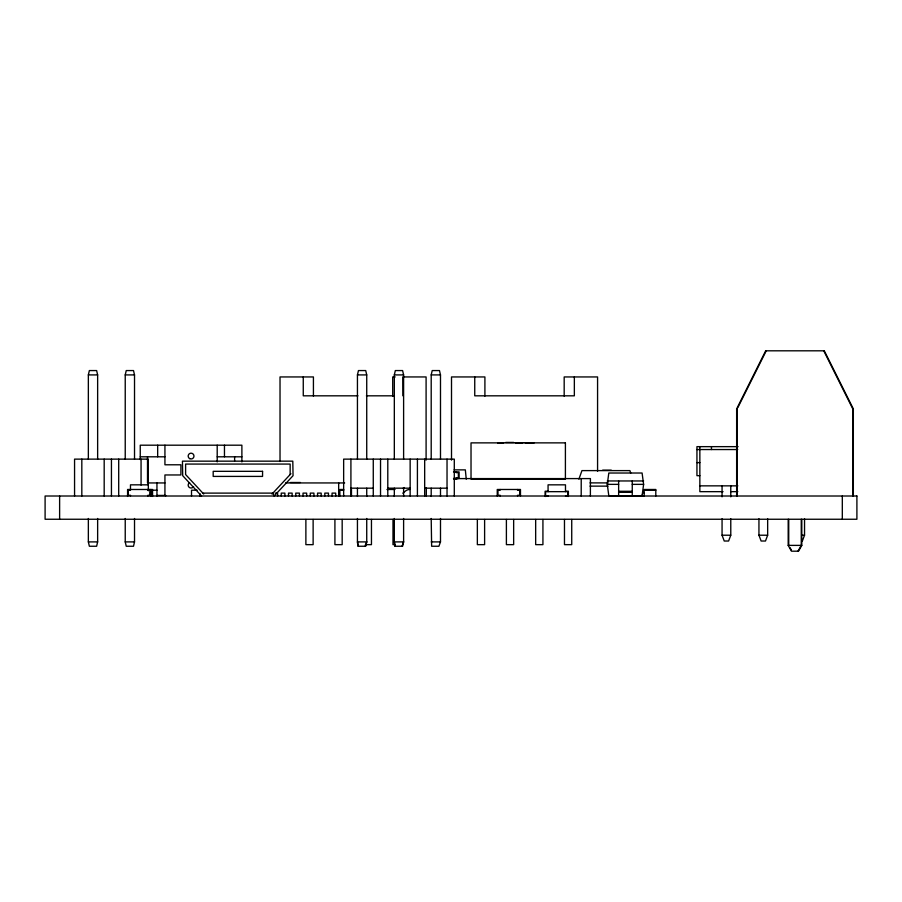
<?xml version="1.0" encoding="UTF-8"?>
<svg xmlns="http://www.w3.org/2000/svg" width="902" height="902" viewBox="0 0 902 902"><rect width="100%" height="100%" fill="white"/><g stroke="black" fill="none" stroke-linecap="round" stroke-linejoin="round"><path stroke-width="1.35" d="M643.611 484.363L642.089 495.717L608.805 495.717L607.283 484.363L608.805 473.02L642.089 473.02L643.611 484.363L632.257 484.363M88.351 459.129L88.351 374.916L89.366 370.564L96.627 370.564L97.641 374.916L97.641 459.129M125.231 459.129L125.231 374.916L126.246 370.564L133.507 370.564L134.522 374.916L134.522 459.129M97.641 518.481L97.641 541.899L96.627 546.251L89.366 546.251L88.351 541.899L88.351 518.481M134.522 518.481L134.522 541.899L133.507 546.251L126.246 546.251L125.231 541.899L125.231 518.481M357.44 459.129L357.44 374.916L358.455 370.564L365.716 370.564L366.731 374.916L366.731 459.129M394.321 459.129L394.321 374.916L395.335 370.564L402.596 370.564L403.611 374.916L403.611 459.129M431.201 459.129L431.201 374.916L432.216 370.564L439.477 370.564L440.492 374.916L440.492 459.129M578.904 479.188L581.948 470.607L629.867 470.607L630.735 473.065M365.141 546.251L366.731 541.899L366.731 518.481M402.021 546.251L403.611 541.899L403.611 518.481M440.492 518.481L440.492 541.899L438.902 546.251L431.641 546.251L431.201 518.481M730.778 518.763L730.778 535.213L728.602 541.02L724.238 541.02L722.062 535.213L722.062 518.763M767.658 518.763L767.658 535.213L765.482 541.02L761.119 541.02L758.943 535.213L758.943 518.763M802.363 541.02L804.539 535.213L804.539 518.763M737.802 407.659L766.226 350.81M797.988 551.19L801.258 545.383L801.258 519.327M801.799 519.327L801.799 545.383L798.529 551.19L791.449 551.19L788.19 545.383L788.19 519.327M272.043 494.037L290.929 473.708M402.799 493.214L405.438 491.06A6.99 6.99 0 0 1 409.858 489.482M403.183 488.219L403.622 487.881A10.621 10.621 0 0 1 404.119 487.531M88.351 374.916L97.641 374.916M125.231 374.916L134.522 374.916M357.44 374.916L366.731 374.916M394.321 374.916L403.611 374.916M431.201 374.916L440.492 374.916M395.189 376.946L392.708 376.946L392.708 396.147M357.97 395.82L303.264 395.82L303.264 376.946M366.392 395.82L394.445 395.82M505.718 442.431L513.666 442.431M738.084 446.648L696.942 446.648L696.942 475.681L699.851 475.681M696.942 449.546L737.723 449.546M140.25 456.807L164.931 456.807M217.202 456.807L241.883 456.807M696.942 462.613L699.851 462.613M454.112 469.874L465.342 469.874L466.255 479.188M602.66 470.167L611.285 470.167M453.503 471.904L459.084 471.904L459.084 478.443L453.503 478.443M454.473 478.59L590.415 478.59L590.382 496.01M453.898 479.165L456.795 479.165M607.283 480.958L643.611 480.958M290.399 482.502L300.456 482.502M164.931 482.942L147.511 482.942L147.511 456.807M285.562 482.942L344.654 482.942M607.283 484.363L618.637 484.363M147.905 484.836L130.474 484.836L130.474 490.203L128.298 490.203L128.298 495.288L130.474 495.288L130.474 496.01M699.851 485.851L737.813 485.851M590.032 486.133L607.982 486.133M350.912 488.174L373.27 488.174M387.792 488.174L410.151 488.174M424.673 488.174L447.031 488.174M343.718 489.482L339.851 489.482L339.851 496.01M386.981 489.482L395.031 489.482M156.948 490.203L147.905 490.203L147.905 489.482M197.132 490.203L191.517 490.203L191.517 496.01M339.851 490.203L343.718 490.203M644.186 490.203L655.799 490.203M548.066 491.218L545.158 491.218L545.158 496.45L548.066 496.01M565.486 491.218L568.395 491.218L568.395 496.45L565.486 496.01M618.637 491.286L632.257 491.286M723.054 491.658L699.851 491.658L699.851 446.648M730.778 491.658L737.813 491.658M618.637 492.312L632.257 492.312M202.849 493.112L272.911 493.112L274.174 496.01L293.049 475.681L292.8 461.159L182.452 461.159L182.7 475.681L201.574 496.01M275.2 493.112L277.613 493.112L277.647 496.01M156.948 495.435L165.652 495.435L165.652 496.01M722.062 535.213L730.778 535.213M758.943 535.213L767.658 535.213M802.047 535.213L804.539 535.213M88.351 541.899L97.641 541.899M125.231 541.899L134.522 541.899M431.201 541.899L440.492 541.899M365.4 544.65L371.455 544.65L371.455 519.473M395.414 544.65L392.99 544.65L392.99 519.473M788.19 545.383L801.799 545.383M590.032 482.886L607.982 482.908M203.705 494.037L185.609 474.542L185.609 464.068L290.151 464.068L290.151 474.542M790.039 547.706L791.336 550.028M823.763 350.81L852.796 408.888L852.796 496.01M395.335 546.251L394.321 541.899L394.321 518.481M358.455 546.251L357.44 541.899L357.44 518.481M335.724 496.01L335.691 493.112L332.06 493.112L332.06 496.01M328.463 496.01L328.441 493.112L324.81 493.112L324.81 496.01M321.202 496.01L321.18 493.112L317.549 493.112L317.549 496.01M313.941 496.01L313.919 493.112L310.288 493.112L310.288 496.01M306.68 496.01L306.657 493.112L303.027 493.112L303.027 496.01M299.43 496.01L299.396 493.112L295.766 493.112L295.766 496.01M292.169 496.01L292.135 493.112L288.505 493.112L288.505 496.01M284.908 496.01L284.874 493.112L281.244 493.112L281.244 496.01M853.337 496.01L853.337 408.888L824.304 350.81L765.674 350.81L736.641 408.888L736.641 496.01M842.31 496.01L842.31 519.248M788.731 519.327L788.731 545.383M737.182 408.888L737.182 496.01M730.778 485.851L730.778 496.822M722.062 485.851L722.062 496.822M711.464 446.648L711.464 449.546M655.799 496.01L655.799 489.482L644.186 489.482L644.186 496.01M632.257 480.958L632.257 495.717M618.637 480.958L618.637 495.717M597.575 471.374L597.575 376.946L564.178 376.946L564.178 396.147M581.226 478.59L581.204 496.01M574.348 376.946L574.348 395.82L474.745 395.82L474.745 376.946M571.733 519.473L571.733 544.65L564.472 544.65L564.472 519.473M567.956 496.01L567.956 491.658L545.597 491.658L545.597 496.01M565.486 491.658L565.486 484.836L548.066 484.836L548.066 491.658M542.925 519.473L542.925 544.65L535.664 544.65L535.664 519.473M534.164 442.871L525.144 442.871M522.754 442.871L515.425 442.871M520.477 496.01L520.477 489.482L497.25 489.482L497.25 496.01M517.568 489.482L517.568 490.203L519.755 490.203L519.755 495.288L517.568 495.288L517.568 496.01M513.655 519.473L513.655 544.65L506.394 544.65L506.394 519.473M503.643 442.871L497.588 442.871M500.148 489.482L500.148 490.203L497.972 490.203L497.972 495.288L500.148 495.288L500.148 496.01M484.904 396.147L484.904 376.946L451.507 376.946L451.507 460.099M484.611 519.473L484.611 544.65L477.35 544.65L477.35 519.473M456.187 471.904L456.187 472.637L458.363 472.637L458.363 477.722L456.187 477.722L456.187 478.443M454.292 496.01L454.292 459.129L343.651 459.129L343.651 496.01M447.031 459.129L447.031 496.01M440.492 488.174L440.492 496.438M431.201 488.174L431.201 496.438M426.308 487.971L426.308 496.01M426.094 460.099L426.094 376.946L402.788 376.946L402.867 395.82M424.673 459.129L424.673 496.01M417.412 459.129L417.412 496.01M410.151 459.129L410.151 496.01M403.611 488.174L403.611 496.438M394.321 488.174L394.321 496.438M387.792 459.129L387.792 496.01M380.531 459.129L380.531 496.01M373.27 459.129L373.27 496.01M366.731 488.174L366.731 496.438M357.44 488.174L357.44 496.438M351.464 489.482L351.464 496.01M350.912 459.129L350.912 496.01M342.174 519.473L342.174 544.65L334.913 544.65L334.913 519.473M338.667 482.942L338.667 496.01M313.422 396.147L313.422 376.946L280.026 376.946L280.026 461.508M313.129 519.473L313.129 544.65L305.879 544.65L305.879 519.473M241.883 461.948L241.883 445.193L140.25 445.193L140.25 459.546M234.621 456.807L234.621 460.933M224.463 445.193L224.463 456.807M217.202 445.193L217.202 461.914M199.94 493.687L199.94 496.01M164.931 445.193L164.931 464.789L180.907 464.789L180.907 474.959L164.931 474.959L164.931 495.435M157.67 445.193L157.67 456.807M156.948 482.942L156.948 496.01M152.551 496.45L152.551 489.482L127.577 489.482L127.577 496.45M152.111 491.658L152.111 496.01M151.818 490.203L151.818 495.288L147.905 495.288L147.905 496.01M150.803 489.482L150.803 496.45M150.363 491.658L150.363 496.01M150.082 490.203L150.082 495.288M149.642 489.482L149.642 490.203M148.323 490.789L148.323 459.129L74.562 459.129L74.562 496.01M141.062 459.129L141.062 485.084M118.703 459.129L118.703 496.01M111.442 459.129L111.442 496.01M104.181 459.129L104.181 496.01M81.823 459.129L81.823 496.01M59.622 496.01L59.622 519.248M193.58 486.573A2.909 2.909 0 0 1 189.014 487.17A2.909 2.909 0 0 1 189.612 482.604M644.005 492.819A1.33 1.33 0 0 1 642.946 492.064M643.915 496.01A3.292 3.292 0 0 1 641.773 495.232M366.731 541.899L365.716 546.251L357.88 546.251L357.44 541.899L366.731 541.899M403.611 541.899L402.596 546.251L394.76 546.251L394.321 541.899L403.611 541.899M565.407 442.871L471.024 442.871L471.024 479.165L565.407 479.165L565.407 442.871M262.561 471.329L213.188 471.329L213.188 476.414L262.561 476.414L262.561 471.329M856.9 496.01L45.1 496.01L45.1 519.248L856.9 519.248L856.9 496.01M189.612 458.599A2.909 2.909 0 0 0 193.975 456.085A2.909 2.909 0 0 0 189.612 453.571A2.909 2.909 0 0 0 189.612 458.599"/></g></svg>
